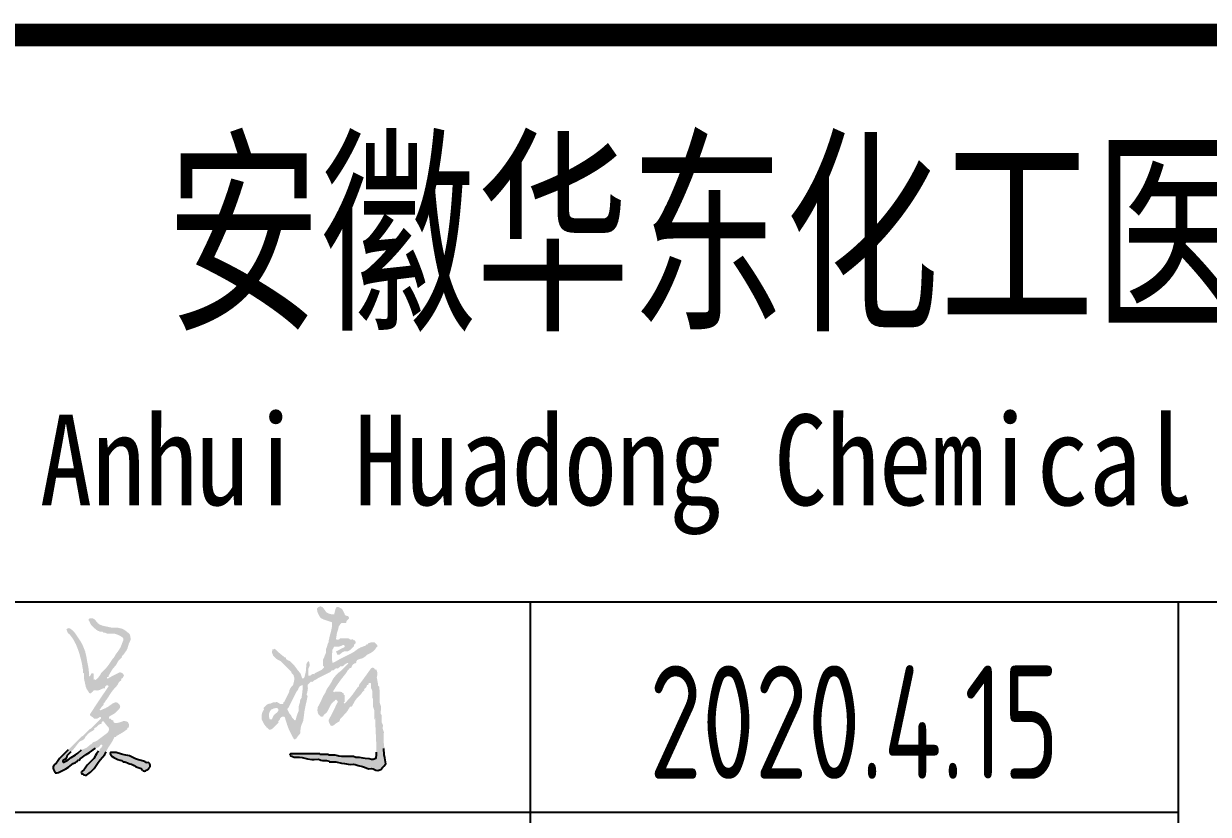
# Model space of a CAD drawing. Extents: x 4579863 to 4663963, y -547270 to -273670.
# Drawn here: x 4646899 to 4650555, y -477443 to -475002 of the extents above; entities that cross this region are included whole.
import ezdxf
from ezdxf.enums import TextEntityAlignment as Align

# ---------------------------------------------------------------- set-up
doc = ezdxf.new("R2010")
doc.units = 0
doc.header["$LTSCALE"] = 1000
doc.header["$MEASUREMENT"] = 0
doc.layers.get('0').update_dxf_attribs({"linetype": 'CONTINUOUS'})
doc.styles.add('ECEC_TQ_S', font='')
doc.styles.add('sceie', font='SCEIE', dxfattribs={"width": 0.75, "bigfont": 'SCEIC'})
doc.styles.get('ECEC_TQ_S').set_extended_font_data('SimSun')

msp = doc.modelspace()

# ---------------------------------------------------------------- hatches: boundary and pattern name
h = msp.add_hatch(color=256)
h.dxf.hatch_style = 1
h.paths.add_polyline_path([(4647194, -477034), (4647199.8, -477029.4), (4647199.3, -477026.6), (4647200.4, -477024.4), (4647202.9, -477023.1), (4647205.5, -477019.7), (4647206.6, -477017.8), (4647208.1, -477013.8), (4647204.6, -477008.6), (4647201.6, -477006.4), (4647195.6, -477004.4), (4647180.4, -477011.8), (4647172.9, -477015.8), (4647158.1, -477024.2), (4647156.1, -477023.2), (4647155.2, -477021.1), (4647156, -477019), (4647158.7, -477019.3), (4647161, -477017.5), (4647161.2, -477014.8), (4647169.2, -477000.7), (4647173.8, -476993.9), (4647184.2, -476981.5), (4647189.7, -476971.3), (4647193.4, -476966.4), (4647201.9, -476958.5), (4647201.4, -476955.8), (4647202.5, -476953.6), (4647205, -476952.3), (4647214.9, -476938.7), (4647218.9, -476930.8), (4647223.8, -476914.8), (4647227.9, -476907.3), (4647228.8, -476902.4), (4647227.9, -476893.9), (4647226.2, -476888.2), (4647224.3, -476885.2), (4647219.6, -476881.4), (4647208.6, -476873.1), (4647201.8, -476869.9), (4647188.3, -476866.8), (4647181.3, -476866.8), (4647177.7, -476866.8), (4647170.6, -476866.8), (4647158.9, -476864.4), (4647153.1, -476863.2), (4647141.4, -476860.6), (4647132.4, -476856.8), (4647128, -476853.6), (4647121.7, -476846), (4647119.2, -476843.5), (4647117.9, -476842.3), (4647115.4, -476839.8), (4647110.4, -476837.7), (4647107.1, -476837.5), (4647101.9, -476838.7), (4647099.3, -476840.2), (4647098.8, -476843.9), (4647100.8, -476846), (4647105.4, -476856.4), (4647109.1, -476861.3), (4647117.5, -476868.9), (4647123.8, -476874.2), (4647127.5, -476876.4), (4647135.2, -476879.3), (4647139.5, -476878.8), (4647142.3, -476879.6), (4647145.6, -476882.5), (4647150, -476882.6), (4647152.4, -476883.3), (4647156, -476885.6), (4647165.2, -476885.6), (4647169.8, -476885.6), (4647179, -476885.6), (4647189.5, -476888.8), (4647194.7, -476891.2), (4647204, -476897.1), (4647206.4, -476901), (4647206.7, -476904.2), (4647205, -476908.5), (4647198.1, -476926.3), (4647193.4, -476934.9), (4647182.1, -476950.2), (4647179.4, -476955.6), (4647177.7, -476958.1), (4647173.7, -476962.7), (4647161.2, -476981.4), (4647154, -476990.3), (4647138.3, -477006.5), (4647132.3, -477016.6), (4647128.4, -477021.4), (4647119.6, -477029.4), (4647118.6, -477027.3), (4647116.4, -477026.5), (4647114.4, -477027.3), (4647114.4, -477019.8), (4647114.4, -477016), (4647114.4, -477008.5), (4647111.9, -477008), (4647110.6, -477007.8), (4647108.1, -477007.5), (4647106.5, -477011.5), (4647105.4, -477013.4), (4647102.9, -477016.9), (4647101.1, -477016.5), (4647100, -477014.4), (4647100.8, -477012.7), (4647100, -477004.4), (4647099.6, -477000.2), (4647098.7, -476991.9), (4647097.1, -476983.5), (4647096.2, -476979.4), (4647094.6, -476971), (4647092.5, -476958.5), (4647091.2, -476952.2), (4647088.3, -476939.8), (4647081, -476921.4), (4647076.4, -476912.5), (4647065.4, -476896), (4647058.3, -476885.1), (4647054, -476880), (4647044.6, -476871), (4647040.6, -476868.6), (4647037.4, -476868.3), (4647033.1, -476870), (4647031.2, -476870.9), (4647030.7, -476873.6), (4647032, -476875.2), (4647033.7, -476881), (4647035.7, -476883.9), (4647040.4, -476887.7), (4647049.4, -476899.4), (4647053.4, -476905.8), (4647060.2, -476918.9), (4647067, -476936.1), (4647070, -476944.9), (4647074.8, -476962.7), (4647076, -476967.7), (4647076.6, -476970.2), (4647077.9, -476975.2), (4647079.6, -476985.2), (4647080.4, -476990.2), (4647082.1, -477000.2), (4647081.2, -477003.7), (4647082.3, -477006.5), (4647085.2, -477008.5), (4647084.8, -477021.1), (4647085.4, -477027.6), (4647088.3, -477039.8), (4647090.6, -477050.4), (4647092.8, -477055.7), (4647098.7, -477064.8), (4647100.5, -477068.1), (4647103.4, -477069.5), (4647107.1, -477069), (4647110.4, -477065.6), (4647112.1, -477064), (4647115.4, -477060.6), (4647126, -477061), (4647131.8, -477059.8), (4647141.4, -477055.4), (4647144.6, -477054.3), (4647146.4, -477054), (4647149.8, -477054.4), (4647149.7, -477049.4), (4647153.1, -477045.5), (4647158.1, -477045), (4647160, -477046), (4647160.5, -477048.6), (4647159.2, -477050.2), (4647137.3, -477082.6), (4647126.4, -477098.8), (4647105, -477131.5), (4647103.3, -477135.1), (4647104.6, -477139), (4647108.1, -477140.9), (4647111.6, -477143.6), (4647113.3, -477145), (4647116.4, -477148.2), (4647123.4, -477148.2), (4647127.4, -477147), (4647133.1, -477143), (4647134.7, -477142.4), (4647136.1, -477142.7), (4647137.3, -477144), (4647137.7, -477145.7), (4647137.4, -477146.9), (4647136.2, -477148.2), (4647124.2, -477160.2), (4647118.1, -477166.3), (4647106, -477178.4), (4647104.4, -477179.2), (4647103.5, -477179.6), (4647101.9, -477180.5), (4647093.5, -477188.8), (4647089.4, -477193), (4647081, -477201.3), (4647079.4, -477202.1), (4647078.5, -477202.5), (4647076.9, -477203.4), (4647049.8, -477230.5), (4647036.2, -477244), (4647009.1, -477271.1), (4647003.2, -477280.3), (4646999.5, -477284.6), (4646991.4, -477291.9), (4646989.4, -477296.6), (4646989.2, -477299.6), (4646990.4, -477304.4), (4646992.5, -477308.6), (4646993.5, -477310.7), (4646995.6, -477314.9), (4647002.4, -477315.4), (4647006.4, -477314.4), (4647012.3, -477310.7), (4647028.8, -477302.3), (4647036.8, -477297.5), (4647051.8, -477286.7), (4647058.5, -477283.5), (4647061.7, -477281), (4647066.4, -477275.3), (4647069.2, -477275.8), (4647071.4, -477274.6), (4647072.7, -477272.1), (4647091.9, -477258.8), (4647101.5, -477252.2), (4647120.6, -477238.8), (4647126.6, -477237.5), (4647129.8, -477235.8), (4647134.2, -477231.5), (4647135.1, -477229.3), (4647136.9, -477228.2), (4647139.4, -477228.4), (4647141.3, -477229.3), (4647141.8, -477232), (4647140.4, -477233.6), (4647138.3, -477237.5), (4647136.7, -477239.3), (4647133.1, -477241.9), (4647133.6, -477244.7), (4647132.5, -477246.9), (4647130, -477248.2), (4647123.5, -477256.9), (4647120.6, -477261.5), (4647115.4, -477271.1), (4647107.1, -477279.4), (4647102.9, -477283.6), (4647094.6, -477291.9), (4647088.6, -477300.7), (4647084.9, -477304.9), (4647076.9, -477311.7), (4647076.4, -477314.7), (4647076.9, -477316.7), (4647078.9, -477319), (4647080.5, -477318.1), (4647082.9, -477319.3), (4647083.1, -477321.1), (4647088.4, -477322.6), (4647092.1, -477322.1), (4647096.6, -477319), (4647105.3, -477312.8), (4647109.3, -477309.2), (4647116.4, -477301.3), (4647128.1, -477283.3), (4647134.6, -477274.7), (4647148.7, -477258.6), (4647152.9, -477250.3), (4647155, -477246.1), (4647159.2, -477237.8), (4647167.9, -477224.9), (4647171.9, -477218.2), (4647179, -477204.4), (4647181.7, -477204.9), (4647183.9, -477203.8), (4647185.2, -477201.3), (4647198.9, -477193.6), (4647205.6, -477189.4), (4647218.6, -477180.5), (4647218.2, -477177.8), (4647220.1, -477175.5), (4647222.7, -477175.2), (4647223.8, -477168.6), (4647223.3, -477164.7), (4647220.6, -477158.6), (4647215.2, -477156.1), (4647212, -477155.5), (4647206, -477155.5), (4647196.4, -477159.1), (4647191.3, -477160.4), (4647181, -477161.7), (4647177.1, -477159.4), (4647175.4, -477156.8), (4647174.8, -477152.3), (4647172, -477152.8), (4647169.8, -477151.7), (4647168.5, -477149.2), (4647166.5, -477147.7), (4647164.7, -477147.4), (4647162.3, -477148.2), (4647161.4, -477144.7), (4647162.5, -477141.9), (4647165.4, -477139.8), (4647177.8, -477132.7), (4647183.6, -477128.1), (4647193.5, -477117.9), (4647196.3, -477113.2), (4647196.5, -477109.5), (4647194.6, -477104.4), (4647192.1, -477101.9), (4647190.8, -477100.6), (4647188.3, -477098.1), (4647182, -477097.7), (4647178.4, -477098.4), (4647172.7, -477101.3), (4647158.8, -477111.4), (4647151.1, -477115.6), (4647135.2, -477122.1), (4647133.9, -477121.8), (4647133.3, -477120), (4647134.2, -477119), (4647138.4, -477112.9), (4647140.7, -477110), (4647145.6, -477104.4), (4647145.1, -477101.6), (4647146.3, -477099.4), (4647148.7, -477098.1), (4647151.5, -477092.8), (4647153.2, -477090.2), (4647157.1, -477085.6), (4647168.1, -477067.9), (4647174.4, -477059.5), (4647188.3, -477044), (4647191.5, -477037.3)])
h.paths.add_polyline_path([(4647143, -477156.2), (4647145.6, -477156.5), (4647151.3, -477164.4), (4647154.5, -477168.2), (4647161.2, -477175.2), (4647161.9, -477181.6), (4647161.2, -477185.3), (4647158.1, -477190.9), (4647148.2, -477198.5), (4647143.2, -477202.2), (4647133.1, -477209.6), (4647125.7, -477215.5), (4647121.3, -477217.9), (4647112.3, -477221.1), (4647109.8, -477224.8), (4647107.9, -477226.4), (4647103.9, -477228.4), (4647094.4, -477236.5), (4647088.6, -477239.8), (4647076.9, -477244), (4647065.3, -477254.7), (4647058.9, -477259.6), (4647045.6, -477268), (4647036.4, -477275.4), (4647031.3, -477278.6), (4647020.6, -477283.6), (4647020.7, -477282.7), (4647020.4, -477282), (4647019.5, -477281.5), (4647019.5, -477278.5), (4647020.9, -477276.4), (4647023.7, -477275.3), (4647028.4, -477271.6), (4647030.4, -477268.6), (4647032, -477262.8), (4647040.4, -477254.4), (4647044.6, -477250.3), (4647052.9, -477241.9), (4647058.4, -477234.9), (4647061.1, -477231.4), (4647066.4, -477224.2), (4647070.8, -477219.3), (4647073.8, -477217.2), (4647080, -477214.8), (4647084.8, -477211.4), (4647087, -477208.8), (4647089.4, -477203.4), (4647098.1, -477194.1), (4647103.3, -477189.9), (4647114.4, -477183.6), (4647116.2, -477181.7), (4647116.7, -477180), (4647116.4, -477177.3), (4647119, -477176.2), (4647120.3, -477175.6), (4647122.7, -477174.2), (4647128.4, -477168.4), (4647131.9, -477166), (4647139.4, -477162.7), (4647139.4, -477161.1), (4647139.4, -477160.2), (4647139.4, -477158.6), (4647141.3, -477156.8)], flags=16)
h.paths.add_polyline_path([(4647243.3, -477271.6), (4647224.8, -477262.8), (4647208.3, -477259.8), (4647200.1, -477257.7), (4647184.2, -477252.4), (4647177.1, -477252.4), (4647173.5, -477252.4), (4647166.5, -477252.4), (4647165.2, -477253.5), (4647164.8, -477254.9), (4647165.4, -477256.5), (4647166.8, -477258.9), (4647167.4, -477260.2), (4647168.5, -477262.8), (4647176.5, -477268), (4647180.7, -477270.3), (4647189.4, -477274.2), (4647196.5, -477275.8), (4647200.1, -477277.4), (4647206, -477281.5), (4647211.2, -477281.2), (4647214.2, -477281.9), (4647218.6, -477284.6), (4647223.6, -477286.3), (4647226.1, -477287.1), (4647231.1, -477288.8), (4647239.4, -477293), (4647243.6, -477295.1), (4647251.9, -477299.2), (4647257.9, -477300.4), (4647261.2, -477302.1), (4647265.4, -477306.5), (4647266.3, -477307.4), (4647266.7, -477307.8), (4647267.5, -477308.6), (4647271.6, -477309.7), (4647274.6, -477309.2), (4647277.9, -477306.5), (4647281.4, -477304.9), (4647283.1, -477303.5), (4647285.2, -477300.3), (4647288.6, -477296.4), (4647289.5, -477292.8), (4647288.4, -477287.8), (4647286.7, -477286.1), (4647285.9, -477285.3), (4647284.2, -477283.6), (4647279.5, -477284.4), (4647276.4, -477283.5), (4647272.7, -477280.5), (4647253, -477275.2)])
h.paths.add_polyline_path([(4648013, -477268.8), (4648011.7, -477259.1), (4648010.4, -477239.8), (4648012, -477239.3), (4648012.6, -477237), (4648011.4, -477235.7), (4648009.7, -477217.4), (4648009.5, -477208.2), (4648010.4, -477189.8), (4648008.7, -477184.8), (4648007.9, -477182.3), (4648006.2, -477177.3), (4648007.6, -477170.7), (4648007.1, -477166.7), (4648004.1, -477160.7), (4648004.1, -477151.5), (4648004.1, -477146.9), (4648004.1, -477137.7), (4648002.5, -477135.2), (4648001.6, -477134), (4648000, -477131.5), (4648001.1, -477122.4), (4648001.3, -477117.7), (4648001, -477108.6), (4647997.8, -477099), (4647996.9, -477093.7), (4647996.9, -477083.6), (4647997.5, -477069.4), (4647997.3, -477062.2), (4647995.8, -477048.1), (4647993.2, -477047.2), (4647991.9, -477044.6), (4647992.7, -477041.9), (4647991, -477033.6), (4647990.2, -477029.4), (4647988.5, -477021), (4647990.4, -477011.2), (4647990.1, -477005.7), (4647987.5, -476996), (4647984.7, -476996.5), (4647982.5, -476995.4), (4647981.2, -476992.9), (4647977.3, -476990.6), (4647973.2, -476991), (4647969.8, -476994), (4647955.4, -477014.1), (4647948.1, -477024.1), (4647933.3, -477044), (4647933.8, -477046.7), (4647932.7, -477049), (4647930.2, -477050.2), (4647915.5, -477071.1), (4647907.6, -477081.2), (4647890.6, -477100.2), (4647889.3, -477100.2), (4647888.7, -477100.2), (4647887.5, -477100.2), (4647886.5, -477098.6), (4647887.7, -477096.3), (4647889.5, -477096.1), (4647889.5, -477087.7), (4647889.5, -477083.6), (4647889.5, -477075.2), (4647887.1, -477074.3), (4647886, -477071.2), (4647887.5, -477069), (4647884.7, -477069.5), (4647882.5, -477068.3), (4647881.2, -477065.8), (4647872.2, -477064.2), (4647867.4, -477064), (4647858.3, -477064.8), (4647858.2, -477065.7), (4647857, -477066.3), (4647856.2, -477065.8), (4647854.3, -477064.9), (4647853.8, -477062.3), (4647855.2, -477060.6), (4647869.6, -477038.7), (4647877.3, -477028), (4647893.7, -477007.5), (4647897.6, -477000.8), (4647900, -476997.6), (4647905.2, -476991.9), (4647907.4, -476991.7), (4647908.7, -476991.2), (4647910.4, -476989.8), (4647912.4, -476983.9), (4647914.6, -476980.9), (4647919.8, -476977.3), (4647922, -476977.1), (4647923.2, -476976.6), (4647925, -476975.2), (4647925.8, -476970.2), (4647927.8, -476967.3), (4647932.3, -476964.8), (4647944.1, -476961.3), (4647950, -476958.2), (4647959.3, -476950.2), (4647970.6, -476944.6), (4647976, -476940.9), (4647985.4, -476932.5), (4647985.1, -476929.8), (4647986.9, -476927.6), (4647989.6, -476927.3), (4647990.5, -476923.5), (4647989.9, -476920.9), (4647987.5, -476917.9), (4647985.4, -476915.8), (4647984.3, -476914.8), (4647982.3, -476912.7), (4647974.3, -476912.1), (4647970.1, -476912.5), (4647962.5, -476914.8), (4647961.6, -476916.4), (4647961.2, -476917.3), (4647960.4, -476918.9), (4647957.6, -476918.5), (4647955.4, -476919.6), (4647954.1, -476922.1), (4647938.6, -476927.9), (4647931, -476932), (4647917.7, -476941.9), (4647900.7, -476950.8), (4647892.1, -476955.2), (4647874.9, -476963.7), (4647867.5, -476968), (4647863.7, -476970.1), (4647856.2, -476974.2), (4647854.6, -476975.6), (4647851.9, -476975), (4647851, -476973.1), (4647850.2, -476957.3), (4647850.4, -476949.3), (4647852, -476933.5), (4647854.5, -476930.8), (4647855.5, -476928.8), (4647856.2, -476925.2), (4647866.2, -476926), (4647871.7, -476925.4), (4647881.2, -476922.1), (4647883.9, -476920.1), (4647887.4, -476920.5), (4647889.5, -476923.1), (4647889.9, -476925.8), (4647888, -476928), (4647885.4, -476928.3), (4647876.2, -476933.3), (4647871.6, -476935.8), (4647862.4, -476940.8), (4647864.6, -476944.3), (4647865.4, -476946.3), (4647866.6, -476950.2), (4647870.9, -476950.8), (4647873.8, -476949.9), (4647877, -476947.1), (4647881.5, -476943.4), (4647884.2, -476941.9), (4647889.5, -476939.8), (4647896.4, -476940.3), (4647900.4, -476939.3), (4647906.2, -476935.6), (4647911.4, -476930.8), (4647913.9, -476928.3), (4647918.7, -476923.1), (4647918.2, -476920.4), (4647919.3, -476918.1), (4647921.8, -476916.9), (4647923.2, -476912.9), (4647922.9, -476910), (4647920.8, -476906.4), (4647917.8, -476906), (4647916.1, -476904.8), (4647914.5, -476902.3), (4647909.7, -476903.8), (4647906.1, -476903.2), (4647902, -476900.2), (4647891.2, -476900.2), (4647885.8, -476900.2), (4647874.9, -476900.2), (4647871.7, -476903.1), (4647868.8, -476904), (4647864.5, -476903.3), (4647862.6, -476902.4), (4647862.1, -476899.7), (4647863.5, -476898.1), (4647864.9, -476887.1), (4647866.1, -476881.5), (4647869.7, -476871), (4647870.6, -476865.3), (4647871.7, -476862.3), (4647874.9, -476857.5), (4647877, -476855.4), (4647878.1, -476854.3), (4647880.2, -476852.3), (4647885.6, -476852.3), (4647888.3, -476852.3), (4647893.7, -476852.3), (4647895.3, -476846.5), (4647897.3, -476843.5), (4647902, -476839.8), (4647902.7, -476836.4), (4647902.1, -476834.1), (4647900, -476831.4), (4647893.6, -476829.9), (4647890.1, -476826.9), (4647887.5, -476821), (4647883.3, -476812.2), (4647879.3, -476808), (4647870.8, -476803.3), (4647866.5, -476802.8), (4647863.2, -476804.6), (4647861.4, -476808.5), (4647859.7, -476815.2), (4647858.9, -476818.5), (4647857.2, -476825.2), (4647855.3, -476825.9), (4647854.2, -476826.1), (4647852, -476826.2), (4647844.3, -476824.5), (4647840.5, -476823.2), (4647833.3, -476820), (4647828.9, -476813.6), (4647826.6, -476810.4), (4647821.8, -476804.3), (4647817.1, -476801.6), (4647813.3, -476801.3), (4647808.3, -476803.3), (4647806.6, -476805), (4647805.8, -476805.8), (4647804.1, -476807.5), (4647804.7, -476815.6), (4647805.8, -476819.8), (4647809.3, -476827.3), (4647813.6, -476834.7), (4647817.2, -476838.1), (4647824.9, -476841.8), (4647834.9, -476845.2), (4647839.9, -476846.9), (4647849.9, -476850.2), (4647850.3, -476860.2), (4647849.9, -476865.4), (4647847.9, -476875.2), (4647844.9, -476886.8), (4647843.4, -476892.7), (4647840.6, -476904.4), (4647839.9, -476910.4), (4647839, -476913.5), (4647836.4, -476918.9), (4647835.1, -476925), (4647834, -476928), (4647831.2, -476933.5), (4647832, -476941.1), (4647831.3, -476945.4), (4647828.1, -476952.3), (4647826.4, -476957.4), (4647825.3, -476960), (4647822.9, -476964.8), (4647822.9, -476973.1), (4647822.9, -476977.3), (4647822.9, -476985.6), (4647825.1, -476986.8), (4647825.6, -476990), (4647823.9, -476991.9), (4647821.8, -476994), (4647820.8, -476995), (4647818.7, -476997.1), (4647810.4, -477001.3), (4647806.2, -477003.3), (4647797.8, -477007.5), (4647796.6, -477008.3), (4647796, -477009.1), (4647795.8, -477010.6), (4647791.5, -477010), (4647788.6, -477010.9), (4647785.3, -477013.8), (4647782.3, -477015.2), (4647780.3, -477015.5), (4647777, -477014.8), (4647777, -477006.5), (4647777, -477002.3), (4647777, -476994), (4647780.7, -476986.4), (4647781.4, -476981.4), (4647780.1, -476973.1), (4647779.2, -476971.2), (4647776.5, -476970.7), (4647774.9, -476972.1), (4647773.7, -476975.2), (4647772.8, -476976.7), (4647770.8, -476979.4), (4647770.4, -476995.3), (4647769.3, -477003.4), (4647765.5, -477019), (4647764, -477022), (4647761.6, -477023.4), (4647758.3, -477023.1), (4647754.5, -477011.8), (4647751.4, -477006.2), (4647743.7, -476997.1), (4647735.7, -476986), (4647731.3, -476980.8), (4647721.8, -476971), (4647716.2, -476968.4), (4647713.5, -476967), (4647708.2, -476963.7), (4647708.5, -476961.1), (4647706.7, -476958.9), (4647704.1, -476958.5), (4647691.2, -476948.1), (4647685, -476942.7), (4647672.8, -476931.4), (4647671, -476933.3), (4647669.2, -476933.9), (4647666.6, -476933.5), (4647665.2, -476941.4), (4647665.7, -476945.9), (4647668.7, -476953.3), (4647676.5, -476961.5), (4647681.4, -476965.1), (4647691.6, -476970), (4647704.5, -476982.9), (4647711, -476989.4), (4647723.9, -477002.3), (4647725.7, -477007), (4647727.3, -477009.3), (4647731.2, -477012.7), (4647733.9, -477021.5), (4647734.1, -477026.7), (4647732.2, -477035.6), (4647730.9, -477041.7), (4647729.2, -477044.8), (4647724.9, -477049.2), (4647720.8, -477055.6), (4647719.2, -477059.4), (4647717.6, -477066.9), (4647711.8, -477078.6), (4647708.9, -477084.4), (4647703, -477096.1), (4647700.5, -477097.3), (4647699.4, -477099.6), (4647699.9, -477102.3), (4647693.1, -477102.8), (4647689.1, -477101.8), (4647683.2, -477098.1), (4647681.4, -477096.4), (4647679.3, -477096), (4647677, -477097.1), (4647670.1, -477097.6), (4647666.6, -477098.4), (4647660.3, -477101.3), (4647654.6, -477102.1), (4647651.6, -477103.2), (4647646.8, -477106.5), (4647644.1, -477110), (4647642.6, -477111.7), (4647639.5, -477114.8), (4647640.1, -477119.1), (4647639.2, -477122), (4647636.4, -477125.2), (4647633.5, -477134.9), (4647632.8, -477140.2), (4647633.2, -477150.2), (4647638.4, -477160.9), (4647641.6, -477166), (4647648.9, -477175.2), (4647652.1, -477177.4), (4647653.6, -477178.7), (4647656.2, -477181.5), (4647660.5, -477181.6), (4647663, -477180.9), (4647666.6, -477178.4), (4647674.1, -477170.9), (4647677.8, -477167.1), (4647685.3, -477159.6), (4647684.6, -477156.5), (4647685.7, -477153.9), (4647688.4, -477152.3), (4647690.6, -477146.2), (4647693.8, -477143.1), (4647699.9, -477140.9), (4647701, -477142.2), (4647702.5, -477142.6), (4647704.1, -477141.9), (4647712.2, -477168), (4647717.2, -477180.9), (4647729.1, -477205.5), (4647731.1, -477206.4), (4647732, -477208.6), (4647731.2, -477210.7), (4647734.9, -477211.6), (4647737.6, -477211), (4647740.5, -477208.6), (4647744.7, -477202.4), (4647747, -477199.5), (4647752, -477194), (4647753.4, -477177.8), (4647755.3, -477169.5), (4647761.4, -477154.4), (4647763.1, -477141.9), (4647764, -477135.7), (4647765.5, -477123.2), (4647767.2, -477114.8), (4647768.1, -477110.7), (4647769.7, -477102.3), (4647770.6, -477099), (4647771, -477097.3), (4647771.8, -477094), (4647773.1, -477087.7), (4647773.7, -477084.6), (4647774.9, -477078.4), (4647772.6, -477074.4), (4647772.3, -477071.2), (4647773.9, -477066.9), (4647775.5, -477057.9), (4647775.8, -477053.1), (4647774.9, -477044), (4647779.1, -477039.8), (4647781.2, -477037.7), (4647785.3, -477033.6), (4647788.8, -477034.4), (4647791.7, -477033.4), (4647793.7, -477030.4), (4647799.8, -477027.5), (4647802.7, -477025.9), (4647808.3, -477022.1), (4647821.6, -477015.4), (4647828.3, -477012.1), (4647841.6, -477005.4), (4647845.5, -477003.3), (4647847.3, -477001.7), (4647849.9, -476998.1), (4647852.8, -476999.1), (4647855.3, -476998.4), (4647857.2, -476996), (4647859.7, -476994.9), (4647860.8, -476994), (4647862.4, -476991.9), (4647866, -476993.2), (4647869.1, -476992.5), (4647871.8, -476989.8), (4647874.2, -476988.7), (4647875.4, -476987.7), (4647877, -476985.6), (4647881.3, -476986.2), (4647884.2, -476985.4), (4647887.5, -476982.5), (4647891.9, -476978.8), (4647894.5, -476977.3), (4647900, -476975.2), (4647900.3, -476976.9), (4647900, -476978.1), (4647898.9, -476979.4), (4647891, -476987.3), (4647887, -476991.2), (4647879.1, -476999.2), (4647868, -477007.9), (4647862.9, -477013.1), (4647854.1, -477024.2), (4647847, -477037.6), (4647843, -477044.1), (4647834.3, -477056.5), (4647830.6, -477065.6), (4647828.2, -477070.1), (4647822.9, -477078.4), (4647816.8, -477092.4), (4647813.5, -477099.3), (4647806.2, -477112.7), (4647805.3, -477121.5), (4647805.7, -477126.2), (4647808.3, -477134.6), (4647811.2, -477137.5), (4647812.6, -477139), (4647815.6, -477141.9), (4647819.8, -477142.3), (4647823, -477140.5), (4647824.9, -477136.7), (4647833.2, -477129.4), (4647836.8, -477124.7), (4647841.6, -477114.8), (4647846.8, -477104.4), (4647850.6, -477099.5), (4647859.3, -477091.9), (4647860.1, -477089.9), (4647863, -477089.4), (4647864.5, -477090.9), (4647867.4, -477093.3), (4647867.9, -477097.2), (4647865.6, -477100.2), (4647857.4, -477118.4), (4647853, -477127.4), (4647843.7, -477145), (4647840.2, -477151.2), (4647839.9, -477156.2), (4647842.7, -477162.7), (4647844, -477165.2), (4647844.7, -477166.4), (4647845.8, -477169), (4647850.3, -477170.3), (4647853.5, -477169.7), (4647857.2, -477166.9), (4647863.1, -477162.2), (4647866.3, -477160.1), (4647872.9, -477156.5), (4647875.1, -477149.9), (4647877.2, -477146.7), (4647882.2, -477141.9), (4647893.1, -477130.5), (4647898, -477124.1), (4647906.2, -477110.7), (4647908.8, -477110.9), (4647910.5, -477110.4), (4647912.5, -477108.6), (4647921.6, -477092.2), (4647927.4, -477084.4), (4647940.6, -477071.1), (4647943.7, -477066.4), (4647945.7, -477064.3), (4647950, -477060.6), (4647949.5, -477057.9), (4647950.6, -477055.7), (4647953.1, -477054.4), (4647956.1, -477050.8), (4647957.3, -477048.5), (4647958.3, -477044), (4647960, -477044), (4647960.8, -477044), (4647962.5, -477044), (4647962.2, -477041.4), (4647962.7, -477039.6), (4647964.6, -477037.7), (4647967.2, -477037.4), (4647968.9, -477038), (4647970.8, -477039.8), (4647970.2, -477049.1), (4647971.2, -477054.2), (4647975, -477062.7), (4647975, -477071.9), (4647975, -477076.5), (4647975, -477085.6), (4647975.8, -477085.6), (4647976.2, -477085.6), (4647977.1, -477085.6), (4647977.1, -477095.6), (4647977.1, -477100.6), (4647977.1, -477110.7), (4647978.7, -477115.7), (4647979.6, -477118.2), (4647981.2, -477123.2), (4647981.2, -477134), (4647981.2, -477139.4), (4647981.2, -477150.2), (4647983.1, -477150), (4647983.5, -477149.3), (4647983.3, -477146.1), (4647984.3, -477147.7), (4647983.5, -477149.3), (4647983.7, -477155.2), (4647983.9, -477159.8), (4647984.3, -477169), (4647985.6, -477196.5), (4647986.2, -477210.3), (4647987.5, -477237.8), (4647986.7, -477251.1), (4647986.2, -477257.8), (4647985.4, -477271.1), (4647977.6, -477274), (4647972.6, -477274.2), (4647964.6, -477272.1), (4647952.8, -477271.2), (4647946.9, -477270.3), (4647935.4, -477268), (4647927.8, -477268), (4647923.8, -477267.3), (4647916.6, -477264.9), (4647901.6, -477264.9), (4647894.1, -477264.9), (4647879.1, -477264.9), (4647871.6, -477263.2), (4647867.9, -477262.4), (4647860.4, -477260.7), (4647852, -477260.7), (4647847.9, -477260.7), (4647839.5, -477260.7), (4647839.5, -477259.9), (4647839.5, -477259.4), (4647839.5, -477258.6), (4647828.7, -477258.6), (4647823.3, -477258.6), (4647812.4, -477258.6), (4647812.4, -477257.8), (4647812.4, -477257.4), (4647812.4, -477256.5), (4647776.6, -477256.5), (4647758.7, -477256.5), (4647722.8, -477256.5), (4647720.8, -477258), (4647720.3, -477260.7), (4647721.8, -477262.8), (4647726.5, -477264.1), (4647728.8, -477264.9), (4647733.3, -477266.9), (4647750.1, -477267), (4647758.6, -477268.1), (4647774.9, -477272.1), (4647788.2, -477273.8), (4647794.9, -477274), (4647808.3, -477273.2), (4647813.3, -477274.9), (4647815.8, -477275.7), (4647820.8, -477277.4), (4647829.1, -477276.7), (4647833.6, -477277.1), (4647841.6, -477279.4), (4647841.6, -477280.3), (4647841.6, -477280.7), (4647841.6, -477281.5), (4647849.9, -477281.5), (4647854.1, -477281.5), (4647862.4, -477281.5), (4647880, -477284.8), (4647888.7, -477286.4), (4647906.2, -477289.9), (4647916.2, -477288.8), (4647921.7, -477289.5), (4647931.2, -477293), (4647944, -477295.6), (4647950.4, -477297.5), (4647962.5, -477302.4), (4647971.8, -477301.8), (4647976.9, -477302.7), (4647985.4, -477306.5), (4647991.6, -477307.7), (4647995.3, -477307.2), (4648001, -477304.4), (4648007.5, -477298), (4648010.6, -477294.6), (4648016.6, -477287.8)])
h.paths.add_polyline_path([(4647737.8, -477152), (4647736.1, -477152.9), (4647734.3, -477152.3), (4647729.3, -477147.2), (4647727.1, -477144.1), (4647723.9, -477137.7), (4647718.8, -477131.7), (4647716.7, -477128.2), (4647713.5, -477121.1), (4647712.3, -477118.7), (4647713.2, -477116), (4647715.5, -477114.8), (4647725.5, -477094.8), (4647730.5, -477084.8), (4647740.5, -477064.8), (4647744.2, -477060.3), (4647745.7, -477057.7), (4647747.8, -477052.3), (4647750.4, -477048.7), (4647752.2, -477047.1), (4647756.2, -477045), (4647757.8, -477044.4), (4647759.2, -477044.8), (4647760.3, -477046.1), (4647759.2, -477061.1), (4647758.3, -477068.6), (4647756.2, -477083.6), (4647752.8, -477088.7), (4647751.6, -477092), (4647751, -477098.1), (4647748.1, -477107.8), (4647747.4, -477113.1), (4647747.8, -477123.2), (4647743.3, -477133.7), (4647741.4, -477139.2), (4647738.5, -477150.2)], flags=16)
h.paths.add_polyline_path([(4647684.6, -477122.9), (4647682.2, -477127.3), (4647673.1, -477134.6), (4647669.2, -477139.7), (4647664.5, -477150.2), (4647662, -477150.2), (4647660.7, -477150.2), (4647658.2, -477150.2), (4647656.1, -477143), (4647655.6, -477139), (4647656.2, -477131.5), (4647658.2, -477126.7), (4647659.5, -477124.4), (4647662.4, -477120), (4647669.5, -477116.8), (4647673.4, -477115.7), (4647681.2, -477114.8), (4647684.3, -477118.7)], flags=16)

# ---------------------------------------------------------------- linework, layer by layer
for p, q in [((4644962.8, -476786.7), (4662962.8, -476786.7)), ((4648462.8, -480036.7), (4648462.8, -476786.7)), ((4650462.8, -480036.7), (4650462.8, -476786.7)), ((4647036.2, -477244), (4647009.1, -477271.1)), ((4647030.4, -477268.6), (4647028.4, -477271.6)), ((4647032, -477262.8), (4647030.4, -477268.6)), ((4647040.4, -477254.4), (4647032, -477262.8)), ((4647036.4, -477275.4), (4647045.6, -477268)), ((4647044.6, -477250.3), (4647040.4, -477254.4)), ((4647045.6, -477268), (4647058.9, -477259.6)), ((4647058.9, -477259.6), (4647065.3, -477254.7)), ((4647065.3, -477254.7), (4647076.9, -477244)), ((4647072.7, -477272.1), (4647091.9, -477258.8)), ((4647091.9, -477258.8), (4647101.5, -477252.2)), ((4647101.5, -477252.2), (4647120.6, -477238.8)), ((4647120.6, -477261.5), (4647115.4, -477271.1)), ((4647123.5, -477256.9), (4647120.6, -477261.5)), ((4647130, -477248.2), (4647123.5, -477256.9)), ((4647134.6, -477274.7), (4647148.7, -477258.6)), ((4647148.7, -477258.6), (4647152.9, -477250.3)), ((4647165.2, -477253.5), (4647164.8, -477254.9)), ((4647164.8, -477254.9), (4647165.4, -477256.5)), ((4647166.5, -477252.4), (4647165.2, -477253.5)), ((4647165.4, -477256.5), (4647166.8, -477258.9)), ((4647173.5, -477252.4), (4647166.5, -477252.4)), ((4647166.8, -477258.9), (4647167.4, -477260.2)), ((4647167.4, -477260.2), (4647168.5, -477262.8)), ((4647168.5, -477262.8), (4647176.5, -477268)), ((4647177.1, -477252.4), (4647173.5, -477252.4)), ((4647176.5, -477268), (4647180.7, -477270.3)), ((4647184.2, -477252.4), (4647177.1, -477252.4)), ((4647200.1, -477257.7), (4647184.2, -477252.4)), ((4647208.3, -477259.8), (4647200.1, -477257.7)), ((4647224.8, -477262.8), (4647208.3, -477259.8)), ((4647243.3, -477271.6), (4647224.8, -477262.8)), ((4647720.8, -477258), (4647720.3, -477260.7)), ((4647720.3, -477260.7), (4647721.8, -477262.8)), ((4647722.8, -477256.5), (4647720.8, -477258)), ((4647721.8, -477262.8), (4647726.5, -477264.1)), ((4647758.7, -477256.5), (4647722.8, -477256.5)), ((4647726.5, -477264.1), (4647728.8, -477264.9)), ((4647728.8, -477264.9), (4647733.3, -477266.9)), ((4647733.3, -477266.9), (4647750.1, -477267)), ((4647750.1, -477267), (4647758.6, -477268.1)), ((4647758.6, -477268.1), (4647774.9, -477272.1)), ((4647776.6, -477256.5), (4647758.7, -477256.5)), ((4647812.4, -477256.5), (4647776.6, -477256.5)), ((4647812.4, -477257.4), (4647812.4, -477256.5)), ((4647812.4, -477257.8), (4647812.4, -477257.4)), ((4647812.4, -477258.6), (4647812.4, -477257.8)), ((4647823.3, -477258.6), (4647812.4, -477258.6)), ((4647828.7, -477258.6), (4647823.3, -477258.6)), ((4647839.5, -477258.6), (4647828.7, -477258.6)), ((4647839.5, -477259.4), (4647839.5, -477258.6)), ((4647839.5, -477259.9), (4647839.5, -477259.4)), ((4647839.5, -477260.7), (4647839.5, -477259.9)), ((4647847.9, -477260.7), (4647839.5, -477260.7)), ((4647852, -477260.7), (4647847.9, -477260.7)), ((4647860.4, -477260.7), (4647852, -477260.7)), ((4647867.9, -477262.4), (4647860.4, -477260.7)), ((4647871.6, -477263.2), (4647867.9, -477262.4)), ((4647879.1, -477264.9), (4647871.6, -477263.2)), ((4647894.1, -477264.9), (4647879.1, -477264.9)), ((4647901.6, -477264.9), (4647894.1, -477264.9)), ((4647916.6, -477264.9), (4647901.6, -477264.9)), ((4647923.8, -477267.3), (4647916.6, -477264.9)), ((4647927.8, -477268), (4647923.8, -477267.3)), ((4647935.4, -477268), (4647927.8, -477268)), ((4647946.9, -477270.3), (4647935.4, -477268)), ((4647986.2, -477257.8), (4647985.4, -477271.1)), ((4647986.7, -477251.1), (4647986.2, -477257.8)), ((4648011.7, -477259.1), (4648010.4, -477239.8)), ((4648013, -477268.8), (4648011.7, -477259.1)), ((4646989.4, -477296.6), (4646989.2, -477299.6)), ((4646989.2, -477299.6), (4646990.4, -477304.4)), ((4646991.4, -477291.9), (4646989.4, -477296.6)), ((4646990.4, -477304.4), (4646992.5, -477308.6)), ((4646999.5, -477284.6), (4646991.4, -477291.9)), ((4647003.2, -477280.3), (4646999.5, -477284.6)), ((4647009.1, -477271.1), (4647003.2, -477280.3)), ((4647012.3, -477310.7), (4647028.8, -477302.3)), ((4647020.9, -477276.4), (4647019.5, -477278.5)), ((4647019.5, -477278.5), (4647019.5, -477281.5)), ((4647019.5, -477281.5), (4647020.4, -477282)), ((4647020.4, -477282), (4647020.7, -477282.7)), ((4647020.6, -477283.6), (4647031.3, -477278.6)), ((4647020.7, -477282.7), (4647020.6, -477283.6)), ((4647023.7, -477275.3), (4647020.9, -477276.4)), ((4647028.4, -477271.6), (4647023.7, -477275.3)), ((4647028.8, -477302.3), (4647036.8, -477297.5)), ((4647031.3, -477278.6), (4647036.4, -477275.4)), ((4647036.8, -477297.5), (4647051.8, -477286.7)), ((4647051.8, -477286.7), (4647058.5, -477283.5)), ((4647058.5, -477283.5), (4647061.7, -477281)), ((4647061.7, -477281), (4647066.4, -477275.3)), ((4647066.4, -477275.3), (4647069.2, -477275.8)), ((4647069.2, -477275.8), (4647071.4, -477274.6)), ((4647071.4, -477274.6), (4647072.7, -477272.1)), ((4647084.9, -477304.9), (4647076.9, -477311.7)), ((4647088.6, -477300.7), (4647084.9, -477304.9)), ((4647094.6, -477291.9), (4647088.6, -477300.7)), ((4647102.9, -477283.6), (4647094.6, -477291.9)), ((4647107.1, -477279.4), (4647102.9, -477283.6)), ((4647115.4, -477271.1), (4647107.1, -477279.4)), ((4647109.3, -477309.2), (4647116.4, -477301.3)), ((4647116.4, -477301.3), (4647128.1, -477283.3)), ((4647128.1, -477283.3), (4647134.6, -477274.7)), ((4647180.7, -477270.3), (4647189.4, -477274.2)), ((4647189.4, -477274.2), (4647196.5, -477275.8)), ((4647196.5, -477275.8), (4647200.1, -477277.4)), ((4647200.1, -477277.4), (4647206, -477281.5)), ((4647206, -477281.5), (4647211.2, -477281.2)), ((4647211.2, -477281.2), (4647214.2, -477281.9)), ((4647214.2, -477281.9), (4647218.6, -477284.6)), ((4647218.6, -477284.6), (4647223.6, -477286.3)), ((4647223.6, -477286.3), (4647226.1, -477287.1)), ((4647226.1, -477287.1), (4647231.1, -477288.8)), ((4647231.1, -477288.8), (4647239.4, -477293)), ((4647239.4, -477293), (4647243.6, -477295.1)), ((4647253, -477275.2), (4647243.3, -477271.6)), ((4647243.6, -477295.1), (4647251.9, -477299.2)), ((4647251.9, -477299.2), (4647257.9, -477300.4)), ((4647272.7, -477280.5), (4647253, -477275.2)), ((4647257.9, -477300.4), (4647261.2, -477302.1)), ((4647261.2, -477302.1), (4647265.4, -477306.5)), ((4647276.4, -477283.5), (4647272.7, -477280.5)), ((4647279.5, -477284.4), (4647276.4, -477283.5)), ((4647277.9, -477306.5), (4647281.4, -477304.9)), ((4647284.2, -477283.6), (4647279.5, -477284.4)), ((4647281.4, -477304.9), (4647283.1, -477303.5)), ((4647283.1, -477303.5), (4647285.2, -477300.3)), ((4647285.9, -477285.3), (4647284.2, -477283.6)), ((4647285.2, -477300.3), (4647288.6, -477296.4)), ((4647286.7, -477286.1), (4647285.9, -477285.3)), ((4647288.4, -477287.8), (4647286.7, -477286.1)), ((4647289.5, -477292.8), (4647288.4, -477287.8)), ((4647288.6, -477296.4), (4647289.5, -477292.8)), ((4647774.9, -477272.1), (4647788.2, -477273.8)), ((4647788.2, -477273.8), (4647794.9, -477274)), ((4647794.9, -477274), (4647808.3, -477273.2)), ((4647808.3, -477273.2), (4647813.3, -477274.9)), ((4647813.3, -477274.9), (4647815.8, -477275.7)), ((4647815.8, -477275.7), (4647820.8, -477277.4)), ((4647820.8, -477277.4), (4647829.1, -477276.7)), ((4647829.1, -477276.7), (4647833.6, -477277.1)), ((4647833.6, -477277.1), (4647841.6, -477279.4)), ((4647841.6, -477279.4), (4647841.6, -477280.3)), ((4647841.6, -477280.3), (4647841.6, -477280.7)), ((4647841.6, -477280.7), (4647841.6, -477281.5)), ((4647841.6, -477281.5), (4647849.9, -477281.5)), ((4647849.9, -477281.5), (4647854.1, -477281.5)), ((4647854.1, -477281.5), (4647862.4, -477281.5)), ((4647862.4, -477281.5), (4647880, -477284.8)), ((4647880, -477284.8), (4647888.7, -477286.4)), ((4647888.7, -477286.4), (4647906.2, -477289.9)), ((4647906.2, -477289.9), (4647916.2, -477288.8)), ((4647916.2, -477288.8), (4647921.7, -477289.5)), ((4647921.7, -477289.5), (4647931.2, -477293)), ((4647931.2, -477293), (4647944, -477295.6)), ((4647944, -477295.6), (4647950.4, -477297.5)), ((4647952.8, -477271.2), (4647946.9, -477270.3)), ((4647950.4, -477297.5), (4647962.5, -477302.4)), ((4647964.6, -477272.1), (4647952.8, -477271.2)), ((4647962.5, -477302.4), (4647971.8, -477301.8)), ((4647972.6, -477274.2), (4647964.6, -477272.1)), ((4647971.8, -477301.8), (4647976.9, -477302.7)), ((4647977.6, -477274), (4647972.6, -477274.2)), ((4647976.9, -477302.7), (4647985.4, -477306.5)), ((4647985.4, -477271.1), (4647977.6, -477274)), ((4647995.3, -477307.2), (4648001, -477304.4)), ((4648001, -477304.4), (4648007.5, -477298)), ((4648007.5, -477298), (4648010.6, -477294.6)), ((4648010.6, -477294.6), (4648016.6, -477287.8)), ((4648016.6, -477287.8), (4648013, -477268.8)), ((4646992.5, -477308.6), (4646993.5, -477310.7)), ((4646993.5, -477310.7), (4646995.6, -477314.9)), ((4646995.6, -477314.9), (4647002.4, -477315.4)), ((4647002.4, -477315.4), (4647006.4, -477314.4)), ((4647006.4, -477314.4), (4647012.3, -477310.7)), ((4647076.9, -477311.7), (4647076.4, -477314.7)), ((4647076.4, -477314.7), (4647076.9, -477316.7)), ((4647076.9, -477316.7), (4647078.9, -477319)), ((4647078.9, -477319), (4647080.5, -477318.1)), ((4647080.5, -477318.1), (4647082.9, -477319.3)), ((4647082.9, -477319.3), (4647083.1, -477321.1)), ((4647083.1, -477321.1), (4647088.4, -477322.6)), ((4647088.4, -477322.6), (4647092.1, -477322.1)), ((4647092.1, -477322.1), (4647096.6, -477319)), ((4647096.6, -477319), (4647105.3, -477312.8)), ((4647105.3, -477312.8), (4647109.3, -477309.2)), ((4647265.4, -477306.5), (4647266.3, -477307.4)), ((4647266.3, -477307.4), (4647266.7, -477307.8)), ((4647266.7, -477307.8), (4647267.5, -477308.6)), ((4647267.5, -477308.6), (4647271.6, -477309.7)), ((4647271.6, -477309.7), (4647274.6, -477309.2)), ((4647274.6, -477309.2), (4647277.9, -477306.5)), ((4647985.4, -477306.5), (4647991.6, -477307.7)), ((4647991.6, -477307.7), (4647995.3, -477307.2)), ((4644962.8, -477436.7), (4650462.8, -477436.7))]:
    msp.add_line(p, q)
msp.add_lwpolyline([(4662962.8, -475036.7, 70, 70, 0), (4644962.8, -475036.7, 70, 70, 0), (4644962.8, -481036.7, 0, 0, 0)], format="xyseb")

# ---------------------------------------------------------------- texts
at = {"style": 'ECEC_TQ_S'}
for s, height, width, p in [('安徽华东化工医药工程有限责任公司', 500, 0.7, (4651157.7, -475636.7)), ('安徽华东化工医药工程有限责任公司', 500, 0.7, (4651157.7, -475636.7)), ('Anhui Huadong Chemical & Medical Engineering Co.,Ltd', 280, 0.85, (4651157.7, -476386.7)), ('Anhui Huadong Chemical & Medical Engineering Co.,Ltd', 280, 0.85, (4651157.7, -476386.7))]:
    msp.add_text(s, height=height, dxfattribs=dict(at, width=width)).set_placement(p, align=Align.MIDDLE)
at = {"style": 'sceie', "width": 0.8}
msp.add_attdef('2020.4.15', text='200320-02-040', height=350, dxfattribs=at).set_placement((4649462.1, -477158.1), align=Align.MIDDLE)

doc.saveas('drawing.dxf')
